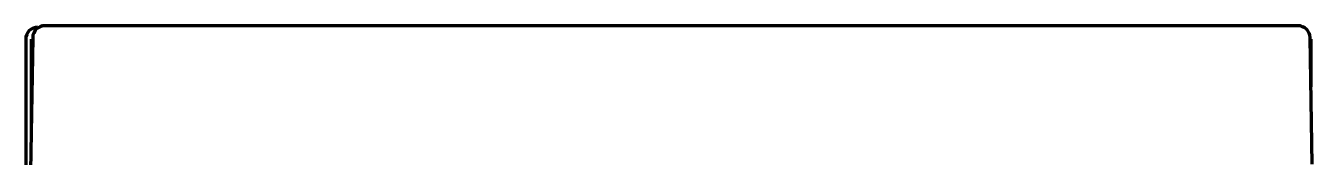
# Model space of a CAD drawing. Header units: inches. Extents: x -3055 to 7244, y 299 to 5591.
# Drawn here: x 5417.6 to 5608.2, y 3821.6 to 3841.1 of the extents above; entities that cross this region are included whole.
import ezdxf

# ---------------------------------------------------------------- set-up
doc = ezdxf.new("R2010")
doc.units = ezdxf.units.IN

msp = doc.modelspace()

# ---------------------------------------------------------------- linework, layer by layer
at = {"linetype": 'Continuous', "lineweight": 70}
for p, q in [((5504.67, 3841.12), (5420.44, 3841.12)), ((5508.68, 3841.12), (5504.67, 3841.12)), ((5515.36, 3841.12), (5508.68, 3841.12)), ((5519.35, 3841.12), (5515.36, 3841.12)), ((5606.09, 3841.12), (5519.35, 3841.12)), ((5417.61, 3839.12), (5417.61, 3818.87)), ((5418.64, 3839.35), (5418.21, 3814.62)), ((5418.41, 3839.12), (5418.41, 3826.08)), ((5608.21, 3820.62), (5607.89, 3839.35)), ((5608.01, 3839.12), (5608.01, 3832.08))]:
    msp.add_line(p, q, dxfattribs=at)
for centre, start, end in [((5419.41, 3839.12), 90, 180), ((5420.44, 3839.32), 90, 179), ((5606.09, 3839.32), 1, 90)]:
    msp.add_arc(centre, 1.8, start, end, dxfattribs=at)

doc.saveas('drawing.dxf')
